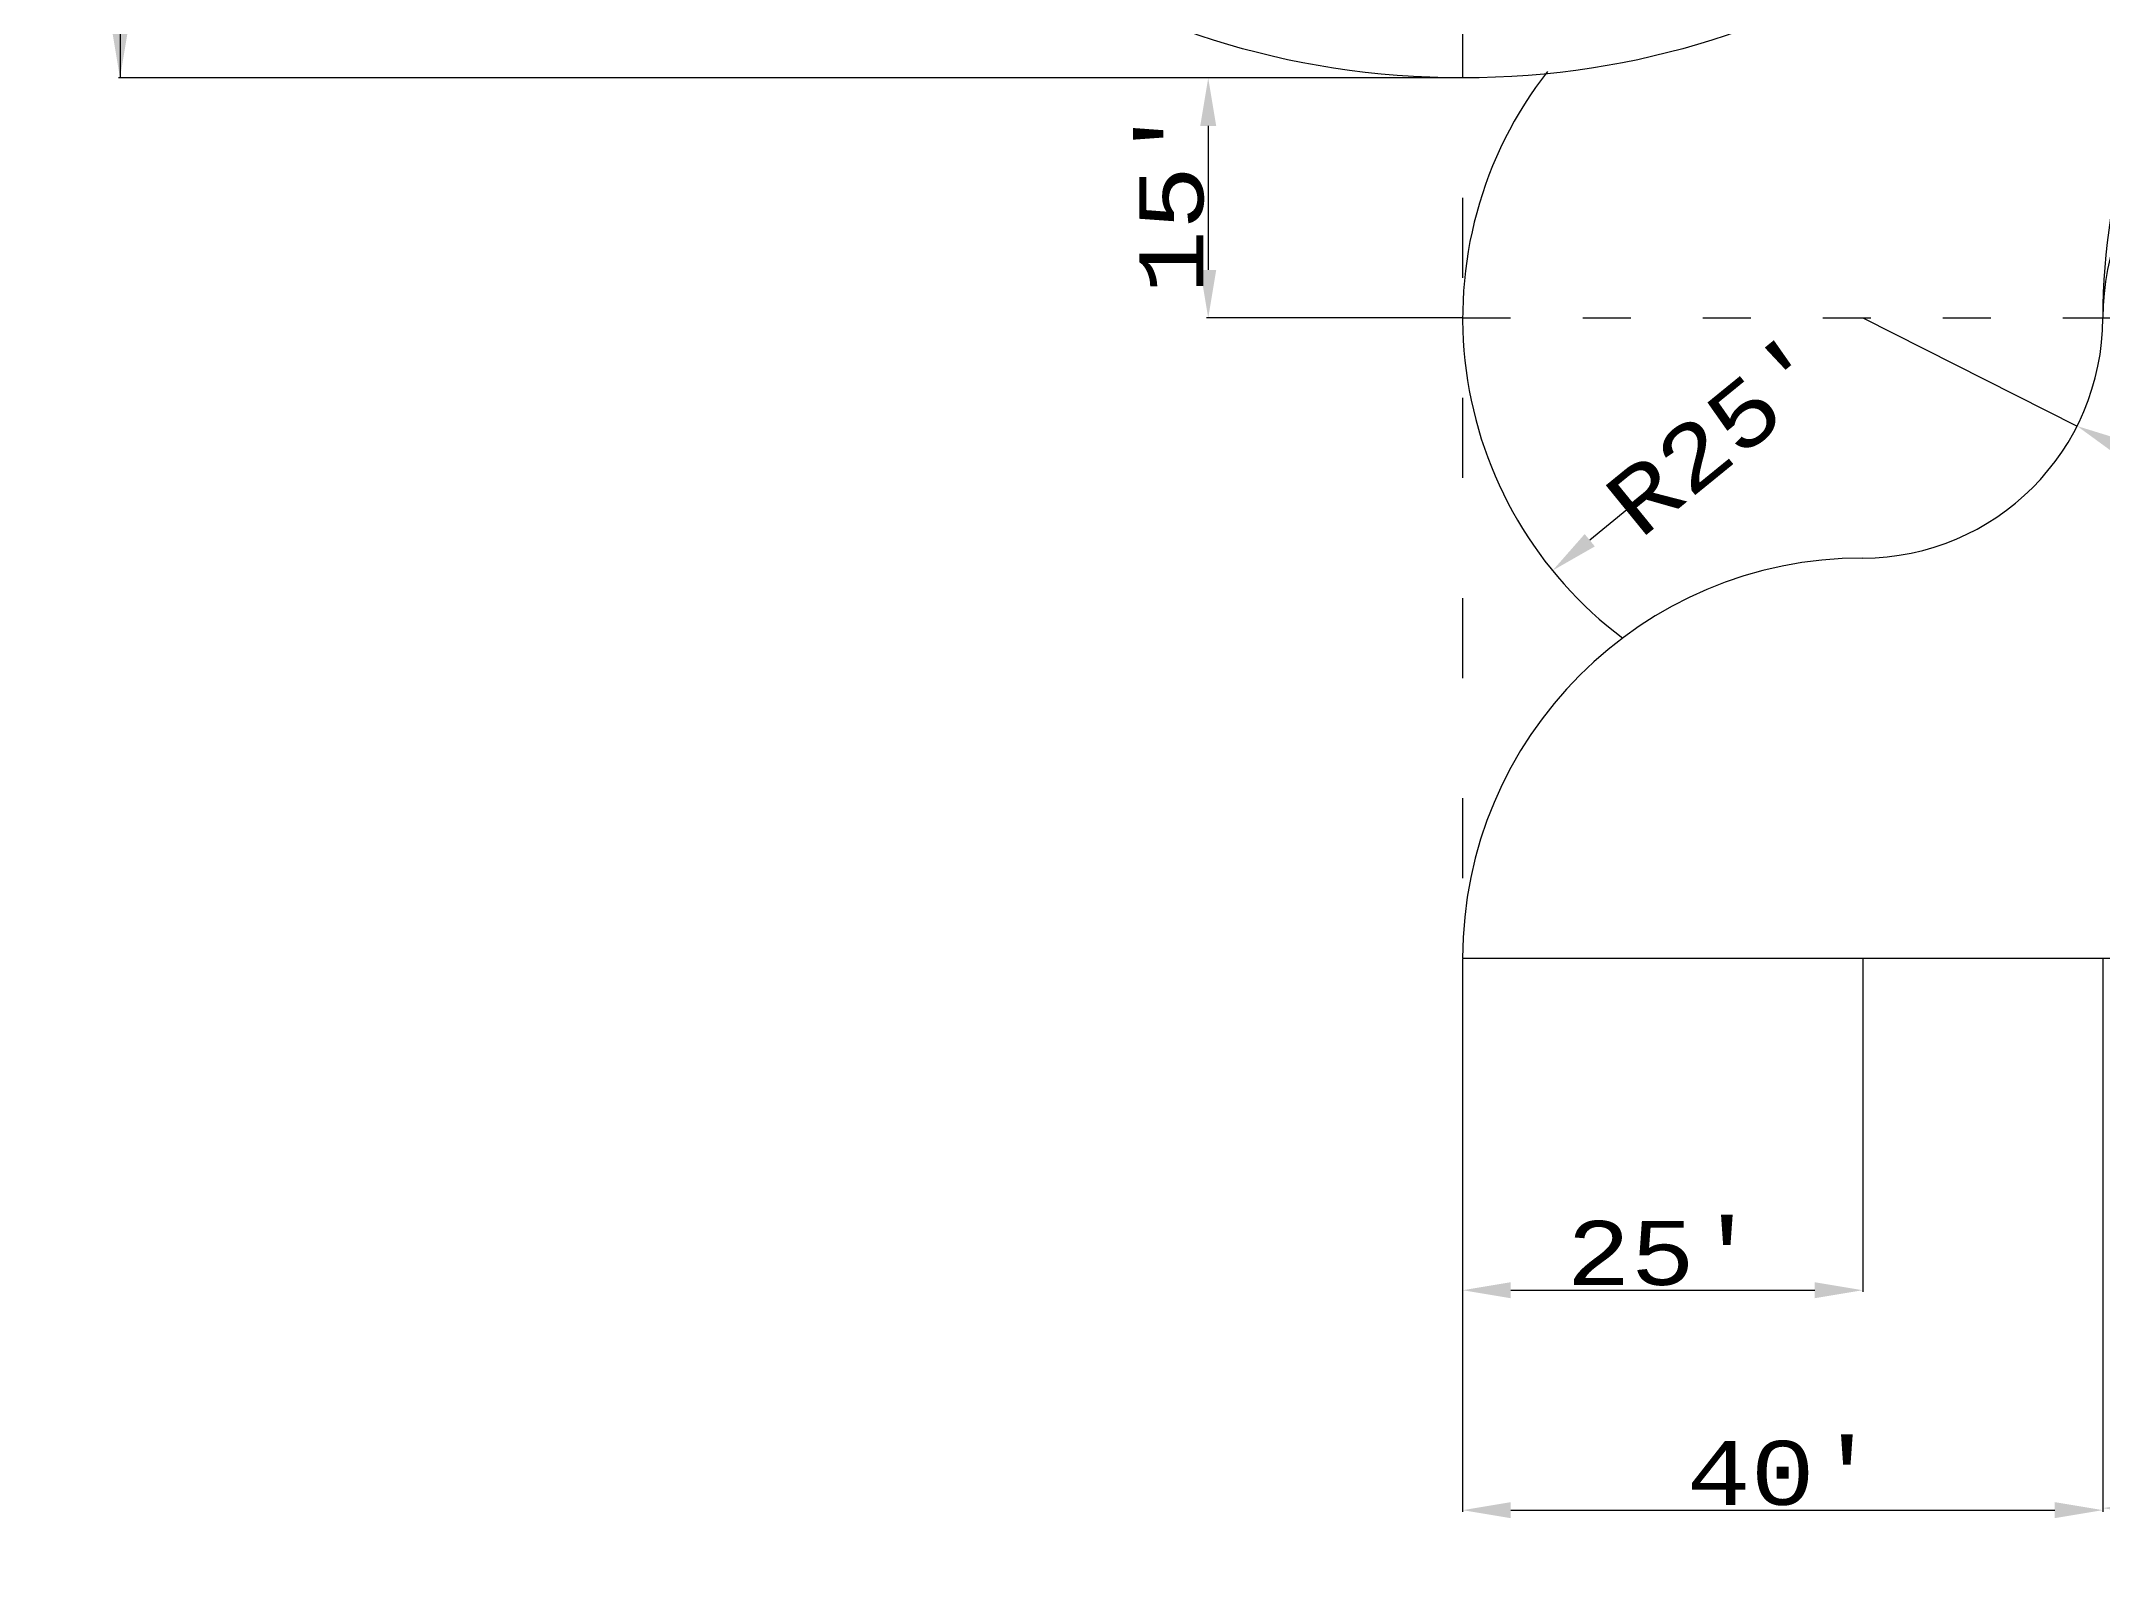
# Model space of a CAD drawing. Header units: millimetres. Extents: x 2302 to 6573, y -784 to 1612.
# Drawn here: x 2425 to 3970, y -651 to 490 of the extents above; entities that cross this region are included whole.
import ezdxf

# ---------------------------------------------------------------- set-up
doc = ezdxf.new("R2010")
doc.units = ezdxf.units.MM
doc.header["$PDMODE"] = 67
doc.linetypes.add('ACAD_ISO03W100', pattern=[30, 12, -18])
doc.styles.get("Standard").update_dxf_attribs({"font": 'Courier New.ttf', "height": 48})
doc.dimstyles.new('Annotative', dxfattribs={"dimscale": 0, "dimtxt": 6, "dimasz": 36, "dimexe": 1.25, "dimexo": 0.625, "dimtad": 1, "dimdec": 1, "dimlunit": 4, "dimtxsty": 'Standard', "dimcen": 0.09, "dimadec": 0, "dimazin": 0, "dimtfac": 1, "dimtdec": 1, "dimtmove": 0, "dimatfit": 3, "dimfxl": 1, "dimarcsym": 0})
doc.dimstyles.get("Standard").update_dxf_attribs({"dimtxt": 0.18, "dimasz": 36, "dimexe": 0.18, "dimexo": 0.0625, "dimgap": 0.09, "dimtad": 0, "dimtoh": 1, "dimdec": 4, "dimzin": 0, "dimdsep": 46, "dimlunit": 4, "dimtxsty": 'Standard', "dimcen": 0.09, "dimadec": 0, "dimazin": 0, "dimtfac": 1, "dimtdec": 4, "dimtofl": 0, "dimtmove": 0, "dimatfit": 3, "dimfxl": 1, "dimtolj": 1, "dimtzin": 0, "dimarcsym": 0})

# ---------------------------------------------------------------- blocks, each defined once
blk = doc.blocks.new('*D50')
at = {"color": 0, "linetype": 'ACAD_ISO03W100', "lineweight": -2, "ltscale": 100, "transparency": 16777216}
for p, q in [((3201.9, 822.7), (2482.5, 822.7)), ((2483.7, 786.7), (2483.7, 498.7)), ((3489.9, 462.7), (2482.5, 462.7))]:
    blk.add_line(p, q, dxfattribs=at)
at = {"color": 0, "linetype": 'ACAD_ISO03W100', "ltscale": 100, "transparency": 16777216}
for points in [[(2477.7, 786.7), (2489.7, 786.7), (2483.7, 822.7)], [(2477.7, 498.7), (2489.7, 498.7), (2483.7, 462.7)]]:
    blk.add_solid(points, dxfattribs=at)
at = {"layer": 'Defpoints', "color": 0, "linetype": 'ACAD_ISO03W100', "ltscale": 100, "transparency": 16777216}
for p in [(3202.5, 822.7), (2483.7, 462.7), (3490.5, 462.7)]:
    blk.add_point(p, dxfattribs=at)
at = {"color": 0, "linetype": 'ACAD_ISO03W100', "ltscale": 100, "transparency": 16777216, "insert": (2456.1, 642.7), "char_height": 48, "attachment_point": 5, "rotation": 90}
blk.add_mtext("30'", dxfattribs=at)
blk = doc.blocks.new('*D55')
at = {"color": 0, "lineweight": -2, "transparency": 16777216}
for p, q in [((3490.5, -197.9), (3490.5, -447.6)), ((3790.5, -197.9), (3790.5, -447.6)), ((3526.5, -446.3), (3754.5, -446.3))]:
    blk.add_line(p, q, dxfattribs=at)
at = {"color": 0, "transparency": 16777216}
for points in [[(3526.5, -440.3), (3526.5, -452.3), (3490.5, -446.3)], [(3754.5, -440.3), (3754.5, -452.3), (3790.5, -446.3)]]:
    blk.add_solid(points, dxfattribs=at)
at = {"layer": 'Defpoints', "color": 0, "transparency": 16777216}
for p in [(3490.5, -197.3), (3790.5, -197.3), (3790.5, -446.3)]:
    blk.add_point(p, dxfattribs=at)
at = {"color": 0, "transparency": 16777216, "insert": (3640.5, -418.7), "char_height": 48, "attachment_point": 5}
blk.add_mtext("25'", dxfattribs=at)
blk = doc.blocks.new('*D56')
at = {"color": 0, "lineweight": -2, "transparency": 16777216}
for p, q in [((3490.5, -197.9), (3490.5, -612.5)), ((3970.5, -197.9), (3970.5, -612.5)), ((3526.5, -611.2), (3934.5, -611.2))]:
    blk.add_line(p, q, dxfattribs=at)
at = {"color": 0, "transparency": 16777216}
for points in [[(3526.5, -605.2), (3526.5, -617.2), (3490.5, -611.2)], [(3934.5, -605.2), (3934.5, -617.2), (3970.5, -611.2)]]:
    blk.add_solid(points, dxfattribs=at)
at = {"layer": 'Defpoints', "color": 0, "transparency": 16777216}
for p in [(3490.5, -197.3), (3970.5, -197.3), (3970.5, -611.2)]:
    blk.add_point(p, dxfattribs=at)
at = {"color": 0, "transparency": 16777216, "insert": (3730.5, -583.6), "char_height": 48, "attachment_point": 5}
blk.add_mtext("40'", dxfattribs=at)
blk = doc.blocks.new('*D58')
at = {"color": 0, "lineweight": -2, "transparency": 16777216}
for p, q in [((3489.9, 462.7), (3298.4, 462.7)), ((3299.7, 426.7), (3299.7, 318.7)), ((3489.9, 282.7), (3298.4, 282.7))]:
    blk.add_line(p, q, dxfattribs=at)
at = {"color": 0, "transparency": 16777216}
for points in [[(3293.7, 426.7), (3305.7, 426.7), (3299.7, 462.7)], [(3293.7, 318.7), (3305.7, 318.7), (3299.7, 282.7)]]:
    blk.add_solid(points, dxfattribs=at)
at = {"layer": 'Defpoints', "color": 0, "transparency": 16777216}
for p in [(3490.5, 462.7), (3299.7, 282.7), (3490.5, 282.7)]:
    blk.add_point(p, dxfattribs=at)
at = {"color": 0, "transparency": 16777216, "insert": (3272.4, 372.7), "char_height": 48, "attachment_point": 5, "rotation": 90}
blk.add_mtext("15'", dxfattribs=at)
blk = doc.blocks.new('*D64')
at = {"color": 0, "lineweight": -2, "transparency": 16777216}
for p, q in [((3790.5, 282.7), (3951.2, 201.7)), ((4175.8, 88.5), (3983.4, 185.5))]:
    blk.add_line(p, q, dxfattribs=at)
at = {"color": 0, "transparency": 16777216}
blk.add_solid([(3986.1, 190.9), (3980.7, 180.2), (3951.2, 201.7)], dxfattribs=at)
at = {"layer": 'Defpoints', "color": 0, "transparency": 16777216}
for p in [(3790.5, 282.7), (3951.2, 201.7)]:
    blk.add_point(p, dxfattribs=at)
at = {"color": 0, "transparency": 16777216, "insert": (4108, 153.3), "char_height": 48, "attachment_point": 5, "rotation": 333.2496}
blk.add_mtext("R15'", dxfattribs=at)
blk = doc.blocks.new('*D79')
at = {"color": 0, "lineweight": -2, "transparency": 16777216}
blk.add_line((3613.7, 138.8), (3585.8, 116), dxfattribs=at)
at = {"color": 0, "transparency": 16777216}
blk.add_solid([(3582, 120.7), (3589.6, 111.4), (3557.9, 93.3)], dxfattribs=at)
at = {"layer": 'Defpoints', "color": 0, "transparency": 16777216}
for p in [(3790.5, 282.7), (3557.9, 93.3)]:
    blk.add_point(p, dxfattribs=at)
at = {"color": 0, "transparency": 16777216, "insert": (3682.9, 195.1), "char_height": 48, "attachment_point": 5, "rotation": 39.1599}
blk.add_mtext("\\A1;R25'", dxfattribs=at)
blk = doc.blocks.new('*D83')
at = {"color": 0, "lineweight": -2, "transparency": 16777216}
for p, q in [((3970.5, -197.3), (3970.5, -609.9)), ((5410.5, -197.3), (5410.5, -609.9)), ((4006.5, -609.7), (4604.1, -609.7)), ((5374.5, -609.7), (4776.9, -609.7))]:
    blk.add_line(p, q, dxfattribs=at)
at = {"color": 0, "lineweight": 30, "transparency": 16777216}
for points in [[(4006.5, -603.7), (4006.5, -615.7), (3970.5, -609.7)], [(5374.5, -603.7), (5374.5, -615.7), (5410.5, -609.7)]]:
    blk.add_solid(points, dxfattribs=at)
at = {"layer": 'Defpoints', "color": 0, "lineweight": 30, "transparency": 16777216}
for p in [(3970.5, -197.3), (5410.5, -197.3), (5410.5, -609.7)]:
    blk.add_point(p, dxfattribs=at)
at = {"color": 0, "lineweight": 30, "transparency": 16777216, "insert": (4690.5, -609.7), "char_height": 48, "attachment_point": 5}
blk.add_mtext("\\A1;120'", dxfattribs=at)

msp = doc.modelspace()

# ---------------------------------------------------------------- linework, layer by layer
for p, q in [((2483.72705, 822.73923), (2483.72705, 462.73923)), ((3490.48565, 463.5191), (3490.48565, 462.73923)), ((3490.48565, -197.26077), (5290.48565, -197.26077)), ((3490.48565, -197.26077), (3790.48565, -197.26077)), ((3490.48565, -197.26077), (3970.48565, -197.26077)), ((3970.48565, -197.26077), (5290.48565, -197.26077))]:
    msp.add_line(p, q)
at = {"linetype": 'ACAD_ISO03W100', "ltscale": 5}
msp.add_line((3490.48565, 822.73923), (3490.48565, -650.65186), dxfattribs=at)
at = {"linetype": 'ACAD_ISO03W100', "ltscale": 3}
msp.add_line((3490.48565, 282.73923), (6505.85739, 282.73923), dxfattribs=at)
msp.add_lwpolyline([(3970.48565, -197.26077), (4210.48565, -197.26077, 0.4142135624), (4330.48565, -77.26077), (4330.48565, 282.73923)], format="xyb")
for centre, radius, start, end in [((4450.48565, 282.73923), 480, 109.47122063, 180), ((3790.48565, 282.73923), 300, 141.96228184, 233.13010235), ((4150.48565, 282.73923), 180, 0, 180), ((3790.48565, 282.73923), 180, 270, 0), ((3790.48565, -197.26077), 300, 90, 180)]:
    msp.add_arc(centre, radius, start, end)
msp.add_ellipse((3490.48565, 822.73923), major_axis=(480, 0), ratio=0.75)

# ---------------------------------------------------------------- dimensions: what is measured, and where the dimension line sits
at = {"linetype": 'ACAD_ISO03W100', "ltscale": 100}
dim = msp.add_linear_dim(base=(2483.72705, 462.73923), p1=(3202.48565, 822.73923), p2=(3490.48565, 462.73923), angle=90, dimstyle='Annotative', dxfattribs=at)
dim.commit()
dim.dimension.update_dxf_attribs({"geometry": '*D50', "text_midpoint": (2456.12769, 642.73923)})
dim = msp.add_linear_dim(base=(3299.68561, 282.73923), p1=(3490.48565, 462.73923), p2=(3490.48565, 282.73923), angle=90, dimstyle='Annotative')
dim.commit()
dim.dimension.update_dxf_attribs({"geometry": '*D58', "text_midpoint": (3272.35291, 372.73923)})
dim = msp.add_radius_dim(center=(3790.48565, 282.73923), mpoint=(3557.8696, 93.29327), dimstyle='Standard')
dim.commit()
dim.dimension.update_dxf_attribs({"geometry": '*D79', "text_midpoint": (3682.89198, 195.11335), "dimtype": 164})
dim = msp.add_radius_dim(center=(3790.48565, 282.73923), mpoint=(3951.22132, 201.72043), dimstyle='Annotative')
dim.commit()
dim.dimension.update_dxf_attribs({"geometry": '*D64', "text_midpoint": (4095.68136, 128.90537)})
for base, p2, picture, middle in [((3790.48565, -446.31739), (3790.48565, -197.26077), '*D55', (3640.48565, -418.71803)), ((3970.48565, -611.20265), (3970.48565, -197.26077), '*D56', (3730.48565, -583.60329))]:
    dim = msp.add_linear_dim(base=base, p1=(3490.48565, -197.26077), p2=p2, dimstyle='Annotative')
    dim.commit()
    dim.dimension.update_dxf_attribs({"geometry": picture, "text_midpoint": middle})
at = {"lineweight": 30}
dim = msp.add_linear_dim(base=(5410.48565, -609.69153), p1=(3970.48565, -197.26077), p2=(5410.48565, -197.26077), dimstyle='Standard', dxfattribs=at)
dim.commit()
dim.dimension.update_dxf_attribs({"geometry": '*D83', "text_midpoint": (4690.48565, -609.69153)})

doc.saveas('drawing.dxf')
